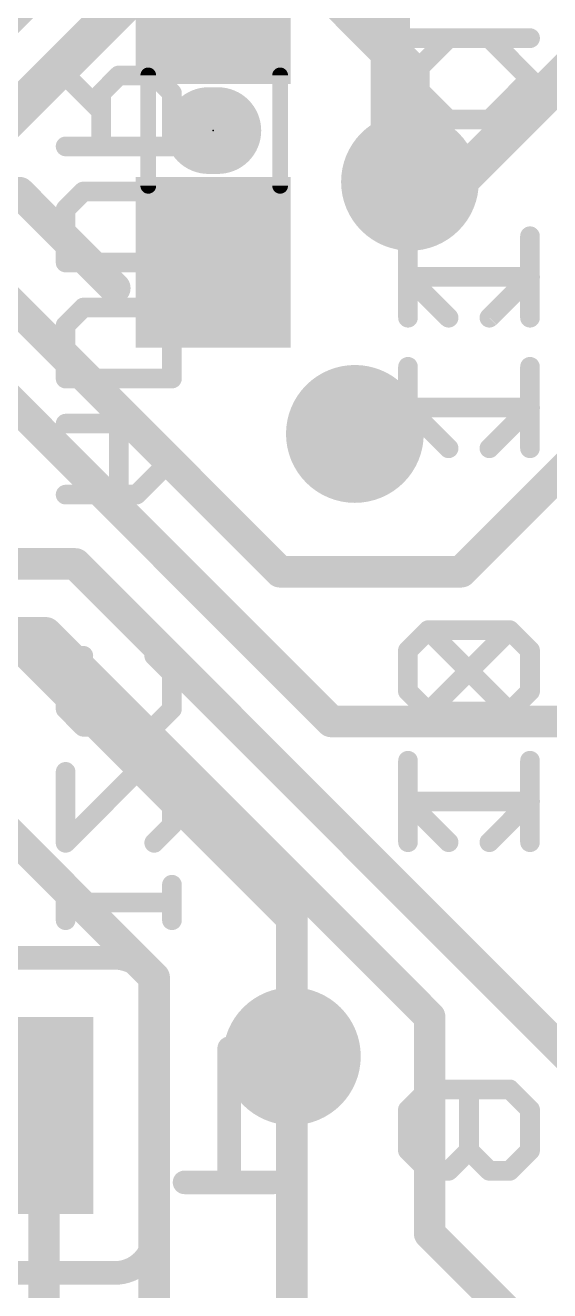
# Model space of a CAD drawing. Extents: x -33 to 74, y -18 to 36.
# Drawn here: x 15.93 to 19.32, y 7.76 to 15.92 of the extents above; entities that cross this region are included whole.
import ezdxf

# ---------------------------------------------------------------- set-up
doc = ezdxf.new("R2010")
doc.units = 0
for name, color, linetype in [('1', 12, 'CONTINUOUS'), ('16', 132, 'CONTINUOUS'), ('18', 110, 'CONTINUOUS'), ('21', 41, 'CONTINUOUS'), ('22', 40, 'CONTINUOUS'), ('23', 53, 'CONTINUOUS'), ('51', 53, 'CONTINUOUS')]:
    doc.layers.add(name, color=color, linetype=linetype)

# ---------------------------------------------------------------- blocks, each defined once
blk = doc.blocks.new('RECT')
blk.add_solid([(-0.5, -0.5), (0.5, -0.5), (-0.5, 0.5), (0.5, 0.5)])
blk = doc.blocks.new('ROUNDV')
at = {"const_width": 0.5}
blk.add_lwpolyline([(0, -0.25, 1), (0, 0.25, 1), (0, -0.25)], format="xyb", dxfattribs=at)

msp = doc.modelspace()

# ---------------------------------------------------------------- linework, layer by layer
at = {"layer": '1'}
for points, const_width in [([(20.32, 16.51), (18.7198, 14.9098)], 0.254), ([(15.513, 15.64), (16.256, 16.383)], 0.2032), ([(15.748, 15.24), (16.598, 16.09)], 0.254), ([(18.415, 15.621), (17.946, 16.09)], 0.254), ([(18.415, 14.9098), (18.415, 15.621)], 0.254), ([(18.7198, 14.9098), (18.415, 14.9098)], 0.254), ([(14.675, 14.84), (15.894, 14.84)], 0.2032), ([(15.894, 14.84), (16.51, 14.224)], 0.2032), ([(15.532, 14.44), (17.5768, 12.3952)], 0.2032), ([(15.297, 14.04), (17.907, 11.43)], 0.2032), ([(18.7452, 12.3952), (20.32, 13.97)], 0.2032), ([(14.097, 12.446), (16.256, 12.446)], 0.2032), ([(16.256, 12.446), (19.812, 8.89)], 0.2032), ([(17.5768, 12.3952), (18.7452, 12.3952)], 0.2032), ([(16.0655, 12.0015), (13.7795, 12.0015)], 0.2032), ([(16.0655, 12.0015), (18.542, 9.525)], 0.2032), ([(17.907, 11.43), (20.32, 11.43)], 0.2032), ([(18.542, 9.525), (18.542, 8.128)], 0.2032), ([(17.653, 2.413), (17.653, 9.271)], 0.2032), ([(18.542, 8.128), (20.32, 6.35)], 0.2032)]:
    msp.add_lwpolyline(points, dxfattribs=dict(at, const_width=const_width))
for points, const_width in [([(18.4785, 15.621, 1), (18.3515, 15.621)], 0.127), ([(18.3701, 15.5761, 1), (18.4599, 15.6659)], 0.127), ([(18.415, 14.9733, 1), (18.415, 14.8463)], 0.127), ([(18.6749, 14.9547, 1), (18.7647, 14.8649)], 0.127), ([(18.7198, 14.8463, 1), (18.7198, 14.9733)], 0.127), ([(15.9299, 14.8759, 1), (15.8581, 14.8041)], 0.1016), ([(15.894, 14.7892, 1), (15.894, 14.8908)], 0.1016), ([(18.3515, 14.9098, 1), (18.4785, 14.9098)], 0.127), ([(16.4741, 14.1881, 1), (16.5459, 14.2599)], 0.1016), ([(16.2919, 12.4819, 1), (16.2201, 12.4101)], 0.1016), ([(16.256, 12.3952, 1), (16.256, 12.4968)], 0.1016), ([(17.5768, 12.446, 1), (17.5768, 12.3444)], 0.1016), ([(18.7452, 12.3444, 1), (18.7452, 12.446)], 0.1016), ([(17.5409, 12.3593, 1), (17.6127, 12.4311)], 0.1016), ([(18.7093, 12.4311, 1), (18.7811, 12.3593)], 0.1016), ([(16.1014, 12.0374, 1), (16.0296, 11.9656)], 0.1016), ([(16.0655, 11.9507, 1), (16.0655, 12.0523)], 0.1016), ([(17.907, 11.4808, 1), (17.907, 11.3792)], 0.1016), ([(17.8711, 11.3941, 1), (17.9429, 11.4659)], 0.1016), ([(18.5928, 9.525, 1), (18.4912, 9.525)], 0.1016), ([(18.5061, 9.4891, 1), (18.5779, 9.5609)], 0.1016), ([(17.7038, 9.271, 1), (17.6022, 9.271)], 0.1016), ([(18.5779, 8.1639, 1), (18.5061, 8.0921)], 0.1016), ([(18.4912, 8.128, 1), (18.5928, 8.128)], 0.1016)]:
    msp.add_lwpolyline(points, format="xyb", dxfattribs=dict(at, const_width=const_width))
at = {"layer": '16'}
for points, const_width in [([(18.288, 24.892), (18.288, 15.0368)], 0.254), ([(18.288, 15.0368), (18.415, 14.9098)], 0.254), ([(15.8115, 12.0015), (17.653, 10.16)], 0.2032), ([(15.367, 11.176), (16.764, 9.779)], 0.2032), ([(17.653, 10.16), (17.653, 9.271)], 0.2032), ([(16.764, 9.779), (16.764, 7.366)], 0.2032), ([(16.0528, 8.89), (16.0528, 6.8072)], 0.2032)]:
    msp.add_lwpolyline(points, dxfattribs=dict(at, const_width=const_width))
for points, const_width in [([(18.3329, 15.0817, 1), (18.2431, 14.9919)], 0.127), ([(18.2245, 15.0368, 1), (18.3515, 15.0368)], 0.127), ([(18.3701, 14.8649, 1), (18.4599, 14.9547)], 0.127), ([(17.7038, 10.16, 1), (17.6022, 10.16)], 0.1016), ([(17.6171, 10.1241, 1), (17.6889, 10.1959)], 0.1016), ([(16.8148, 9.779, 1), (16.7132, 9.779)], 0.1016), ([(16.7281, 9.7431, 1), (16.7999, 9.8149)], 0.1016), ([(17.6022, 9.271, 1), (17.7038, 9.271)], 0.1016), ([(16.1036, 8.89, 1), (16.002, 8.89)], 0.1016)]:
    msp.add_lwpolyline(points, format="xyb", dxfattribs=dict(at, const_width=const_width))
at = {"layer": '21'}
for points, const_width in [([(18.927, 15.8359), (18.4016, 15.8359)], 0.127), ([(19.1897, 15.5732), (18.927, 15.8359)], 0.127), ([(18.927, 15.3106), (19.1897, 15.5732)], 0.127), ([(17.1755, 15.24), (17.1145, 15.24)], 0.5588), ([(18.4016, 15.3106), (18.927, 15.3106)], 0.127), ([(19.1897, 14.0335), (19.1897, 14.5589)], 0.127), ([(18.6643, 14.0335), (18.4016, 14.2962)], 0.127), ([(18.4016, 14.2962), (19.1897, 14.2962)], 0.127), ([(19.1897, 13.1915), (19.1897, 13.7169)], 0.127), ([(18.6643, 13.1915), (18.4016, 13.4542)], 0.127), ([(18.4016, 13.4542), (19.1897, 13.4542)], 0.127), ([(18.4016, 11.8875), (18.533, 12.0189)], 0.127), ([(18.533, 12.0189), (19.0584, 12.0189)], 0.127), ([(19.0584, 11.4935), (18.533, 12.0189)], 0.127), ([(19.0584, 12.0189), (19.1897, 11.8875)], 0.127), ([(18.4016, 11.6248), (18.4016, 11.8875)], 0.127), ([(19.1897, 11.8875), (19.1897, 11.6248)], 0.127), ([(18.533, 11.4935), (18.4016, 11.6248)], 0.127), ([(19.1897, 11.6248), (19.0584, 11.4935)], 0.127), ([(19.0584, 11.4935), (18.533, 11.4935)], 0.127), ([(19.1897, 10.6515), (19.1897, 11.1769)], 0.127), ([(18.6643, 10.6515), (18.4016, 10.9142)], 0.127), ([(18.4016, 10.9142), (19.1897, 10.9142)], 0.127), ([(18.533, 9.0579), (18.4016, 8.9266)], 0.127), ([(19.0584, 9.0579), (18.533, 9.0579)], 0.127), ([(18.7957, 8.6639), (18.7957, 9.0579)], 0.127), ([(19.1897, 8.9266), (19.0584, 9.0579)], 0.127), ([(18.4016, 8.9266), (18.4016, 8.6639)], 0.127), ([(19.1897, 8.6639), (19.1897, 8.9266)], 0.127), ([(18.4016, 8.6639), (18.533, 8.5325)], 0.127), ([(18.6643, 8.5325), (18.7957, 8.6639)], 0.127), ([(19.0584, 8.5325), (19.1897, 8.6639)], 0.127), ([(18.533, 8.5325), (18.6643, 8.5325)], 0.127)]:
    msp.add_lwpolyline(points, dxfattribs=dict(at, const_width=const_width))
for points, const_width in [([(18.4016, 15.8677, 1), (18.4016, 15.8042)], 0.0635), ([(18.9495, 15.8584, 1), (18.9046, 15.8135)], 0.0635), ([(18.927, 15.8042, 1), (18.927, 15.8677)], 0.0635), ([(19.2122, 15.5508, 1), (19.1672, 15.5957)], 0.0635), ([(19.1672, 15.5508, 1), (19.2122, 15.5957)], 0.0635), ([(17.1145, 15.3797, 1), (17.1145, 15.1003)], 0.2794), ([(17.1755, 15.1003, 1), (17.1755, 15.3797)], 0.2794), ([(18.4016, 15.3423, 1), (18.4016, 15.2788)], 0.0635), ([(18.9046, 15.333, 1), (18.9495, 15.2881)], 0.0635), ([(18.927, 15.2788, 1), (18.927, 15.3423)], 0.0635), ([(19.2215, 14.5589, 1), (19.158, 14.5589)], 0.0635), ([(18.4016, 14.3279, 1), (18.4016, 14.2644)], 0.0635), ([(18.4241, 14.3186, 1), (18.3792, 14.2737)], 0.0635), ([(19.1897, 14.2644, 1), (19.1897, 14.3279)], 0.0635), ([(18.6419, 14.011, 1), (18.6868, 14.056)], 0.0635), ([(19.158, 14.0335, 1), (19.2215, 14.0335)], 0.0635), ([(19.2215, 13.7169, 1), (19.158, 13.7169)], 0.0635), ([(18.4016, 13.486, 1), (18.4016, 13.4225)], 0.0635), ([(18.4241, 13.4767, 1), (18.3792, 13.4318)], 0.0635), ([(19.1897, 13.4225, 1), (19.1897, 13.486)], 0.0635), ([(18.6419, 13.1691, 1), (18.6868, 13.214)], 0.0635), ([(19.158, 13.1915, 1), (19.2215, 13.1915)], 0.0635), ([(18.533, 12.0506, 1), (18.533, 11.9871)], 0.0635), ([(18.5554, 12.0413, 1), (18.5105, 11.9964)], 0.0635), ([(18.5554, 11.9964, 1), (18.5105, 12.0413)], 0.0635), ([(19.0808, 12.0413, 1), (19.0359, 11.9964)], 0.0635), ([(19.0584, 11.9871, 1), (19.0584, 12.0506)], 0.0635), ([(18.4334, 11.8875, 1), (18.3699, 11.8875)], 0.0635), ([(18.3792, 11.91, 1), (18.4241, 11.8651)], 0.0635), ([(19.2215, 11.8875, 1), (19.158, 11.8875)], 0.0635), ([(19.1672, 11.8651, 1), (19.2122, 11.91)], 0.0635), ([(18.4241, 11.6473, 1), (18.3792, 11.6024)], 0.0635), ([(19.2122, 11.6024, 1), (19.1672, 11.6473)], 0.0635), ([(18.3699, 11.6248, 1), (18.4334, 11.6248)], 0.0635), ([(19.158, 11.6248, 1), (19.2215, 11.6248)], 0.0635), ([(18.533, 11.5253, 1), (18.533, 11.4618)], 0.0635), ([(18.5105, 11.471, 1), (18.5554, 11.516)], 0.0635), ([(19.0359, 11.516, 1), (19.0808, 11.471)], 0.0635), ([(19.0359, 11.471, 1), (19.0808, 11.516)], 0.0635), ([(19.0584, 11.4618, 1), (19.0584, 11.5253)], 0.0635), ([(19.2215, 11.1769, 1), (19.158, 11.1769)], 0.0635), ([(18.4016, 10.946, 1), (18.4016, 10.8825)], 0.0635), ([(18.4241, 10.9367, 1), (18.3792, 10.8918)], 0.0635), ([(19.1897, 10.8825, 1), (19.1897, 10.946)], 0.0635), ([(18.6419, 10.6291, 1), (18.6868, 10.674)], 0.0635), ([(19.158, 10.6515, 1), (19.2215, 10.6515)], 0.0635), ([(18.533, 9.0897, 1), (18.533, 9.0261)], 0.0635), ([(18.5554, 9.0354, 1), (18.5105, 9.0804)], 0.0635), ([(18.8274, 9.0579, 1), (18.7639, 9.0579)], 0.0635), ([(19.0808, 9.0804, 1), (19.0359, 9.0354)], 0.0635), ([(19.0584, 9.0261, 1), (19.0584, 9.0897)], 0.0635), ([(18.4334, 8.9266, 1), (18.3699, 8.9266)], 0.0635), ([(18.3792, 8.949, 1), (18.4241, 8.9041)], 0.0635), ([(19.2215, 8.9266, 1), (19.158, 8.9266)], 0.0635), ([(19.1672, 8.9041, 1), (19.2122, 8.949)], 0.0635), ([(18.4241, 8.6863, 1), (18.3792, 8.6414)], 0.0635), ([(18.3699, 8.6639, 1), (18.4334, 8.6639)], 0.0635), ([(18.7639, 8.6639, 1), (18.8274, 8.6639)], 0.0635), ([(18.8181, 8.6414, 1), (18.7732, 8.6863)], 0.0635), ([(19.158, 8.6639, 1), (19.2215, 8.6639)], 0.0635), ([(19.2122, 8.6414, 1), (19.1672, 8.6863)], 0.0635), ([(18.533, 8.5643, 1), (18.533, 8.5008)], 0.0635), ([(18.5105, 8.5101, 1), (18.5554, 8.555)], 0.0635), ([(18.6419, 8.555, 1), (18.6868, 8.5101)], 0.0635), ([(18.6643, 8.5008, 1), (18.6643, 8.5643)], 0.0635), ([(19.0359, 8.555, 1), (19.0808, 8.5101)], 0.0635)]:
    msp.add_lwpolyline(points, format="xyb", dxfattribs=dict(at, const_width=const_width))
at = {"layer": '22'}
for points, const_width in [([(18.4023, 15.5732), (18.665, 15.8359)], 0.127), ([(18.665, 15.8359), (19.1904, 15.8359)], 0.127), ([(16.4213, 15.3668), (16.1925, 15.5956)], 0.127), ([(16.5357, 15.5956), (16.4213, 15.4812)], 0.127), ([(16.7645, 15.5956), (16.5357, 15.5956)], 0.127), ([(16.8789, 15.4812), (16.7645, 15.5956)], 0.127), ([(18.665, 15.3106), (18.4023, 15.5732)], 0.127), ([(16.4213, 15.4812), (16.4213, 15.138)], 0.127), ([(16.8789, 15.138), (16.8789, 15.4812)], 0.127), ([(19.1904, 15.3106), (18.665, 15.3106)], 0.127), ([(16.1925, 15.138), (16.8789, 15.138)], 0.127), ([(16.1925, 14.7328), (16.3069, 14.8472)], 0.127), ([(16.3069, 14.8472), (16.7645, 14.8472)], 0.127), ([(16.7645, 14.8472), (16.8789, 14.7328)], 0.127), ([(16.1925, 14.3896), (16.1925, 14.7328)], 0.127), ([(16.8789, 14.7328), (16.8789, 14.3896)], 0.127), ([(18.4023, 14.0335), (18.4023, 14.5589)], 0.127), ([(16.8789, 14.3896), (16.1925, 14.3896)], 0.127), ([(19.1904, 14.2962), (18.4023, 14.2962)], 0.127), ([(18.9277, 14.0335), (19.1904, 14.2962)], 0.127), ([(16.1925, 13.9844), (16.3069, 14.0988)], 0.127), ([(16.3069, 14.0988), (16.7645, 14.0988)], 0.127), ([(16.7645, 14.0988), (16.8789, 13.9844)], 0.127), ([(16.1925, 13.6412), (16.1925, 13.9844)], 0.127), ([(16.8789, 13.9844), (16.8789, 13.6412)], 0.127), ([(18.4023, 13.1915), (18.4023, 13.7169)], 0.127), ([(16.8789, 13.6412), (16.1925, 13.6412)], 0.127), ([(19.1904, 13.4542), (18.4023, 13.4542)], 0.127), ([(18.9277, 13.1915), (19.1904, 13.4542)], 0.127), ([(16.6501, 13.3504), (16.1925, 13.3504)], 0.127), ([(16.5357, 12.8928), (16.5357, 13.3504)], 0.127), ([(16.8789, 13.1216), (16.6501, 13.3504)], 0.127), ([(16.6501, 12.8928), (16.8789, 13.1216)], 0.127), ([(16.1925, 12.8928), (16.6501, 12.8928)], 0.127), ([(18.5336, 12.0189), (18.4023, 11.8875)], 0.127), ([(19.059, 12.0189), (18.5336, 12.0189)], 0.127), ([(18.5336, 11.4935), (19.059, 12.0189)], 0.127), ([(19.1904, 11.8875), (19.059, 12.0189)], 0.127), ([(16.1925, 11.7391), (16.3069, 11.8535)], 0.127), ([(16.7645, 11.8535), (16.8789, 11.7391)], 0.127), ([(18.4023, 11.8875), (18.4023, 11.6248)], 0.127), ([(19.1904, 11.6248), (19.1904, 11.8875)], 0.127), ([(16.1925, 11.5103), (16.1925, 11.7391)], 0.127), ([(16.8789, 11.7391), (16.8789, 11.5103)], 0.127), ([(18.4023, 11.6248), (18.5336, 11.4935)], 0.127), ([(19.059, 11.4935), (19.1904, 11.6248)], 0.127), ([(16.3069, 11.3959), (16.1925, 11.5103)], 0.127), ([(16.8789, 11.5103), (16.7645, 11.3959)], 0.127), ([(18.5336, 11.4935), (19.059, 11.4935)], 0.127), ([(16.7645, 11.3959), (16.3069, 11.3959)], 0.127), ([(18.4023, 10.6515), (18.4023, 11.1769)], 0.127), ([(16.1925, 11.1051), (16.1925, 10.6475)], 0.127), ([(16.1925, 10.6475), (16.6501, 11.1051)], 0.127), ([(16.6501, 11.1051), (16.7645, 11.1051)], 0.127), ([(16.7645, 11.1051), (16.8789, 10.9907)], 0.127), ([(16.8789, 10.9907), (16.8789, 10.7619)], 0.127), ([(19.1904, 10.9142), (18.4023, 10.9142)], 0.127), ([(18.9277, 10.6515), (19.1904, 10.9142)], 0.127), ([(16.8789, 10.7619), (16.7645, 10.6475)], 0.127), ([(16.1925, 10.1486), (16.1925, 10.3774)], 0.127), ([(16.8789, 10.1486), (16.8789, 10.3774)], 0.127), ([(16.1925, 10.263), (16.8789, 10.263)], 0.127), ([(16.51, 9.906), (13.97, 9.906)], 0.1524), ([(16.764, 8.128), (16.764, 9.652)], 0.1524), ([(17.5366, 9.0344), (17.2484, 9.3225)], 0.1524), ([(17.2484, 9.3225), (17.2484, 8.4582)], 0.1524), ([(18.4023, 8.9266), (18.5336, 9.0579)], 0.127), ([(18.5336, 9.0579), (19.059, 9.0579)], 0.127), ([(18.7963, 8.6639), (18.7963, 9.0579)], 0.127), ([(19.059, 9.0579), (19.1904, 8.9266)], 0.127), ([(18.4023, 8.6639), (18.4023, 8.9266)], 0.127), ([(19.1904, 8.9266), (19.1904, 8.6639)], 0.127), ([(18.5336, 8.5325), (18.4023, 8.6639)], 0.127), ([(18.9277, 8.5325), (18.7963, 8.6639)], 0.127), ([(19.1904, 8.6639), (19.059, 8.5325)], 0.127), ([(19.059, 8.5325), (18.9277, 8.5325)], 0.127), ([(17.5366, 8.4582), (16.9603, 8.4582)], 0.1524), ([(13.97, 7.874), (16.51, 7.874)], 0.1524)]:
    msp.add_lwpolyline(points, dxfattribs=dict(at, const_width=const_width))
for points, const_width in [([(18.665, 15.8677, 1), (18.665, 15.8042)], 0.0635), ([(18.6874, 15.8135, 1), (18.6425, 15.8584)], 0.0635), ([(19.1904, 15.8042, 1), (19.1904, 15.8677)], 0.0635), ([(16.215, 15.6181, 1), (16.17, 15.5732)], 0.0635), ([(16.5357, 15.6274, 1), (16.5357, 15.5639)], 0.0635), ([(16.5581, 15.5732, 1), (16.5132, 15.6181)], 0.0635), ([(16.7869, 15.6181, 1), (16.742, 15.5732)], 0.0635), ([(16.7645, 15.5639, 1), (16.7645, 15.6274)], 0.0635), ([(18.4248, 15.5957, 1), (18.3798, 15.5508)], 0.0635), ([(18.3798, 15.5957, 1), (18.4248, 15.5508)], 0.0635), ([(16.453, 15.4812, 1), (16.3895, 15.4812)], 0.0635), ([(16.3988, 15.5037, 1), (16.4437, 15.4588)], 0.0635), ([(16.9106, 15.4812, 1), (16.8471, 15.4812)], 0.0635), ([(16.8564, 15.4588, 1), (16.9013, 15.5037)], 0.0635), ([(16.3988, 15.3444, 1), (16.4437, 15.3893)], 0.0635), ([(18.665, 15.3423, 1), (18.665, 15.2788)], 0.0635), ([(18.6425, 15.2881, 1), (18.6874, 15.333)], 0.0635), ([(19.1904, 15.2788, 1), (19.1904, 15.3423)], 0.0635), ([(16.1925, 15.1698, 1), (16.1925, 15.1063)], 0.0635), ([(16.8789, 15.1063, 1), (16.8789, 15.1698)], 0.0635), ([(16.3895, 15.138, 1), (16.453, 15.138)], 0.0635), ([(16.8471, 15.138, 1), (16.9106, 15.138)], 0.0635), ([(16.3069, 14.8789, 1), (16.3069, 14.8154)], 0.0635), ([(16.3293, 14.8247, 1), (16.2844, 14.8696)], 0.0635), ([(16.7869, 14.8696, 1), (16.742, 14.8247)], 0.0635), ([(16.7645, 14.8154, 1), (16.7645, 14.8789)], 0.0635), ([(16.2242, 14.7328, 1), (16.1608, 14.7328)], 0.0635), ([(16.17, 14.7552, 1), (16.215, 14.7103)], 0.0635), ([(16.9106, 14.7328, 1), (16.8471, 14.7328)], 0.0635), ([(16.8564, 14.7103, 1), (16.9013, 14.7552)], 0.0635), ([(18.434, 14.5589, 1), (18.3706, 14.5589)], 0.0635), ([(16.1925, 14.4213, 1), (16.1925, 14.3578)], 0.0635), ([(16.8789, 14.3578, 1), (16.8789, 14.4213)], 0.0635), ([(16.1608, 14.3896, 1), (16.2242, 14.3896)], 0.0635), ([(16.8471, 14.3896, 1), (16.9106, 14.3896)], 0.0635), ([(18.4023, 14.3279, 1), (18.4023, 14.2644)], 0.0635), ([(19.2128, 14.2737, 1), (19.1679, 14.3186)], 0.0635), ([(19.1904, 14.2644, 1), (19.1904, 14.3279)], 0.0635), ([(16.3069, 14.1305, 1), (16.3069, 14.067)], 0.0635), ([(16.3293, 14.0763, 1), (16.2844, 14.1212)], 0.0635), ([(16.7869, 14.1212, 1), (16.742, 14.0763)], 0.0635), ([(16.7645, 14.067, 1), (16.7645, 14.1305)], 0.0635), ([(16.2242, 13.9844, 1), (16.1608, 13.9844)], 0.0635), ([(16.17, 14.0068, 1), (16.215, 13.9619)], 0.0635), ([(16.9106, 13.9844, 1), (16.8471, 13.9844)], 0.0635), ([(16.8564, 13.9619, 1), (16.9013, 14.0068)], 0.0635), ([(18.3706, 14.0335, 1), (18.434, 14.0335)], 0.0635), ([(18.9052, 14.0559, 1), (18.9501, 14.011)], 0.0635), ([(18.434, 13.7169, 1), (18.3706, 13.7169)], 0.0635), ([(16.1925, 13.6729, 1), (16.1925, 13.6094)], 0.0635), ([(16.1608, 13.6412, 1), (16.2242, 13.6412)], 0.0635), ([(16.8471, 13.6412, 1), (16.9106, 13.6412)], 0.0635), ([(16.8789, 13.6094, 1), (16.8789, 13.6729)], 0.0635), ([(18.4023, 13.486, 1), (18.4023, 13.4225)], 0.0635), ([(19.2128, 13.4318, 1), (19.1679, 13.4767)], 0.0635), ([(19.1904, 13.4225, 1), (19.1904, 13.486)], 0.0635), ([(16.1925, 13.3821, 1), (16.1925, 13.3186)], 0.0635), ([(16.5674, 13.3504, 1), (16.5039, 13.3504)], 0.0635), ([(16.6725, 13.3728, 1), (16.6276, 13.3279)], 0.0635), ([(16.6501, 13.3186, 1), (16.6501, 13.3821)], 0.0635), ([(18.3706, 13.1915, 1), (18.434, 13.1915)], 0.0635), ([(18.9052, 13.214, 1), (18.9501, 13.1691)], 0.0635), ([(16.9013, 13.0991, 1), (16.8564, 13.144)], 0.0635), ([(16.8564, 13.0991, 1), (16.9013, 13.144)], 0.0635), ([(16.1925, 12.9245, 1), (16.1925, 12.861)], 0.0635), ([(16.5039, 12.8928, 1), (16.5674, 12.8928)], 0.0635), ([(16.6276, 12.9152, 1), (16.6725, 12.8703)], 0.0635), ([(16.6501, 12.861, 1), (16.6501, 12.9245)], 0.0635), ([(18.5336, 12.0506, 1), (18.5336, 11.9871)], 0.0635), ([(18.5561, 11.9964, 1), (18.5112, 12.0413)], 0.0635), ([(19.0815, 12.0413, 1), (19.0366, 11.9964)], 0.0635), ([(19.0815, 11.9964, 1), (19.0366, 12.0413)], 0.0635), ([(19.059, 11.9871, 1), (19.059, 12.0506)], 0.0635), ([(16.3293, 11.8311, 1), (16.2844, 11.876)], 0.0635), ([(16.7869, 11.876, 1), (16.742, 11.8311)], 0.0635), ([(18.3798, 11.91, 1), (18.4248, 11.8651)], 0.0635), ([(18.434, 11.8875, 1), (18.3706, 11.8875)], 0.0635), ([(19.2221, 11.8875, 1), (19.1586, 11.8875)], 0.0635), ([(19.1679, 11.8651, 1), (19.2128, 11.91)], 0.0635), ([(16.2242, 11.7391, 1), (16.1608, 11.7391)], 0.0635), ([(16.17, 11.7616, 1), (16.215, 11.7167)], 0.0635), ([(16.9106, 11.7391, 1), (16.8471, 11.7391)], 0.0635), ([(16.8564, 11.7167, 1), (16.9013, 11.7616)], 0.0635), ([(18.4248, 11.6473, 1), (18.3798, 11.6024)], 0.0635), ([(19.2128, 11.6024, 1), (19.1679, 11.6473)], 0.0635), ([(18.3706, 11.6248, 1), (18.434, 11.6248)], 0.0635), ([(19.1586, 11.6248, 1), (19.2221, 11.6248)], 0.0635), ([(16.215, 11.5328, 1), (16.17, 11.4879)], 0.0635), ([(16.1608, 11.5103, 1), (16.2242, 11.5103)], 0.0635), ([(16.8471, 11.5103, 1), (16.9106, 11.5103)], 0.0635), ([(16.9013, 11.4879, 1), (16.8564, 11.5328)], 0.0635), ([(18.5336, 11.5252, 1), (18.5336, 11.4617)], 0.0635), ([(18.5112, 11.5159, 1), (18.5561, 11.471)], 0.0635), ([(18.5112, 11.471, 1), (18.5561, 11.5159)], 0.0635), ([(19.0366, 11.5159, 1), (19.0815, 11.471)], 0.0635), ([(19.059, 11.4617, 1), (19.059, 11.5252)], 0.0635), ([(16.3069, 11.4277, 1), (16.3069, 11.3642)], 0.0635), ([(16.2844, 11.3735, 1), (16.3293, 11.4184)], 0.0635), ([(16.742, 11.4184, 1), (16.7869, 11.3735)], 0.0635), ([(16.7645, 11.3642, 1), (16.7645, 11.4277)], 0.0635), ([(18.434, 11.1769, 1), (18.3706, 11.1769)], 0.0635), ([(16.2242, 11.1051, 1), (16.1608, 11.1051)], 0.0635), ([(16.6501, 11.1369, 1), (16.6501, 11.0734)], 0.0635), ([(16.6725, 11.0827, 1), (16.6276, 11.1276)], 0.0635), ([(16.7869, 11.1276, 1), (16.742, 11.0827)], 0.0635), ([(16.7645, 11.0734, 1), (16.7645, 11.1369)], 0.0635), ([(16.9106, 10.9907, 1), (16.8471, 10.9907)], 0.0635), ([(16.8564, 10.9683, 1), (16.9013, 11.0132)], 0.0635), ([(18.4023, 10.946, 1), (18.4023, 10.8825)], 0.0635), ([(19.2128, 10.8918, 1), (19.1679, 10.9367)], 0.0635), ([(19.1904, 10.8825, 1), (19.1904, 10.946)], 0.0635), ([(16.8471, 10.7619, 1), (16.9106, 10.7619)], 0.0635), ([(16.9013, 10.7395, 1), (16.8564, 10.7844)], 0.0635), ([(16.17, 10.67, 1), (16.215, 10.6251)], 0.0635), ([(16.742, 10.67, 1), (16.7869, 10.6251)], 0.0635), ([(18.9052, 10.674, 1), (18.9501, 10.6291)], 0.0635), ([(16.1608, 10.6475, 1), (16.2242, 10.6475)], 0.0635), ([(18.3706, 10.6515, 1), (18.434, 10.6515)], 0.0635), ([(16.2242, 10.3774, 1), (16.1608, 10.3774)], 0.0635), ([(16.9106, 10.3774, 1), (16.8471, 10.3774)], 0.0635), ([(16.1925, 10.2947, 1), (16.1925, 10.2312)], 0.0635), ([(16.8789, 10.2312, 1), (16.8789, 10.2947)], 0.0635), ([(16.1608, 10.1486, 1), (16.2242, 10.1486)], 0.0635), ([(16.8471, 10.1486, 1), (16.9106, 10.1486)], 0.0635), ([(16.764, 9.652, 0.4142), (16.51, 9.906)], 0.1524), ([(16.51, 9.9441, 1), (16.51, 9.8679)], 0.0762), ([(16.51, 9.8679, 1), (16.51, 9.9441)], 0.0762), ([(16.8021, 9.652, 1), (16.7259, 9.652)], 0.0762), ([(16.7259, 9.652, 1), (16.8021, 9.652)], 0.0762), ([(17.2754, 9.3495, 1), (17.2215, 9.2956)], 0.0762), ([(17.2865, 9.3225, 1), (17.2103, 9.3225)], 0.0762), ([(17.5096, 9.0075, 1), (17.5635, 9.0614)], 0.0762), ([(18.5336, 9.0896, 1), (18.5336, 9.0261)], 0.0635), ([(18.5561, 9.0354, 1), (18.5112, 9.0803)], 0.0635), ([(18.8281, 9.0579, 1), (18.7646, 9.0579)], 0.0635), ([(19.0815, 9.0803, 1), (19.0366, 9.0354)], 0.0635), ([(19.059, 9.0261, 1), (19.059, 9.0896)], 0.0635), ([(18.3798, 8.949, 1), (18.4248, 8.9041)], 0.0635), ([(18.434, 8.9266, 1), (18.3706, 8.9266)], 0.0635), ([(19.2221, 8.9266, 1), (19.1586, 8.9266)], 0.0635), ([(19.1679, 8.9041, 1), (19.2128, 8.949)], 0.0635), ([(18.4248, 8.6863, 1), (18.3798, 8.6414)], 0.0635), ([(18.3706, 8.6639, 1), (18.434, 8.6639)], 0.0635), ([(18.8188, 8.6863, 1), (18.7739, 8.6414)], 0.0635), ([(18.7646, 8.6639, 1), (18.8281, 8.6639)], 0.0635), ([(19.1586, 8.6639, 1), (19.2221, 8.6639)], 0.0635), ([(19.2128, 8.6414, 1), (19.1679, 8.6863)], 0.0635), ([(18.5112, 8.5101, 1), (18.5561, 8.555)], 0.0635), ([(18.9277, 8.5643, 1), (18.9277, 8.5008)], 0.0635), ([(18.9052, 8.5101, 1), (18.9501, 8.555)], 0.0635), ([(19.0366, 8.555, 1), (19.0815, 8.5101)], 0.0635), ([(19.059, 8.5008, 1), (19.059, 8.5643)], 0.0635), ([(16.9603, 8.4963, 1), (16.9603, 8.4201)], 0.0762), ([(17.2103, 8.4582, 1), (17.2865, 8.4582)], 0.0762), ([(17.5366, 8.4201, 1), (17.5366, 8.4963)], 0.0762), ([(16.51, 7.874, 0.4142), (16.764, 8.128)], 0.1524), ([(16.8021, 8.128, 1), (16.7259, 8.128)], 0.0762), ([(16.7259, 8.128, 1), (16.8021, 8.128)], 0.0762), ([(16.51, 7.9121, 1), (16.51, 7.8359)], 0.0762), ([(16.51, 7.8359, 1), (16.51, 7.9121)], 0.0762)]:
    msp.add_lwpolyline(points, format="xyb", dxfattribs=dict(at, const_width=const_width))
at = {"layer": '23'}
msp.add_point((17.145, 15.24), dxfattribs=at)
at = {"layer": '51', "const_width": 0.1016}
for points in [[(16.726, 15.596), (16.726, 14.884)], [(17.577, 15.596), (17.577, 14.884)]]:
    msp.add_lwpolyline(points, dxfattribs=at)
at = {"layer": '51', "const_width": 0.0508}
for points in [[(16.7514, 15.596, 1), (16.7006, 15.596)], [(17.6024, 15.596, 1), (17.5516, 15.596)], [(16.7006, 14.884, 1), (16.7514, 14.884)], [(17.5516, 14.884, 1), (17.6024, 14.884)]]:
    msp.add_lwpolyline(points, format="xyb", dxfattribs=at)

# ---------------------------------------------------------------- block references
at = {"layer": '1', "xscale": 1.1, "rotation": 270}
for p in [(17.145, 16.09), (17.145, 14.39)]:
    msp.add_blockref('RECT', p, dxfattribs=at)
at = {"layer": '16', "xscale": 0.635, "yscale": 1.27, "rotation": 180}
msp.add_blockref('RECT', (16.0528, 8.89), dxfattribs=at)
at = {"layer": '18', "xscale": 0.889, "yscale": 0.889}
for p in [(18.415, 14.9098), (18.415, 14.9098), (18.0594, 13.2842), (18.0594, 13.2842), (17.653, 9.271), (17.653, 9.271)]:
    msp.add_blockref('ROUNDV', p, dxfattribs=at)
at = {"layer": '51', "xscale": 0.5001, "yscale": 0.95, "rotation": 270}
for p in [(17.1501, 15.8282), (17.1501, 14.6598)]:
    msp.add_blockref('RECT', p, dxfattribs=at)

doc.saveas('drawing.dxf')
